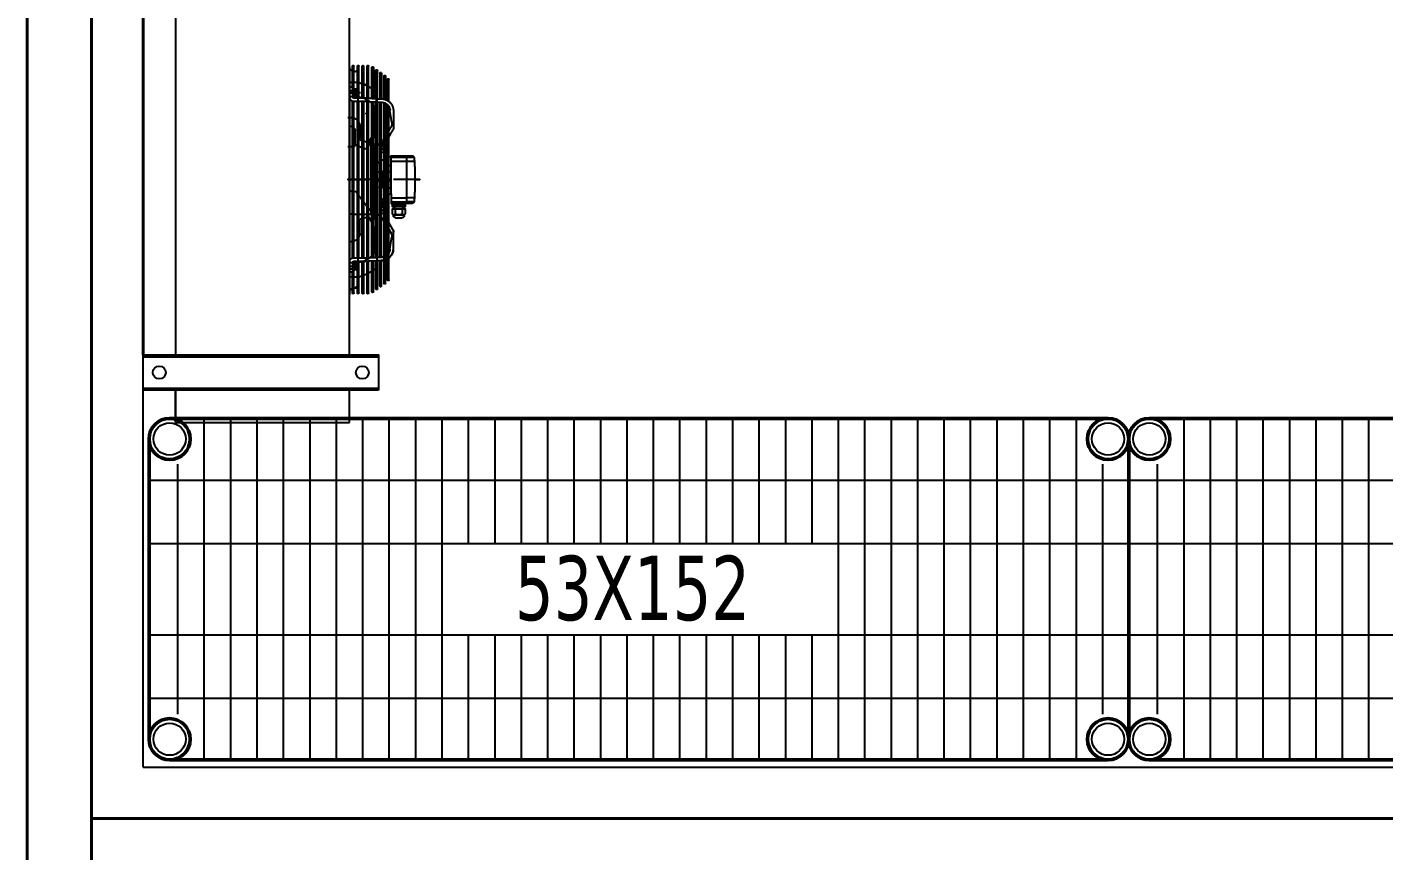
# Model space of a CAD drawing. Header units: centimetres. Extents: x 10321 to 11473, y 9141 to 13369.
# Drawn here: x 10321.5 to 10532, y 13110.6 to 13238.5 of the extents above; entities that cross this region are included whole.
import ezdxf

# ---------------------------------------------------------------- set-up
doc = ezdxf.new("R2010")
doc.units = ezdxf.units.CM
for name, color, linetype, lineweight in [('continious', 7, 'Continuous', 50), ('continious2', 253, 'Continuous', 25), ('DUVAR', 1, 'Continuous', 40)]:
    doc.layers.add(name, color=color, linetype=linetype, lineweight=lineweight)
for name, color, linetype in [('Kıtc-002 Çizgi', 7, 'Continuous'), ('Kıtc-034 Soğuk Oda', 1, 'Continuous'), ('SOĞUK ODA PANELİ', 50, 'Continuous')]:
    doc.layers.add(name, color=color, linetype=linetype)
doc.styles.add('STYLE1', font='tahoma.ttf', dxfattribs={"height": 18})

# ---------------------------------------------------------------- blocks, each defined once
blk = doc.blocks.new('A$C50763B7D')
at = {"layer": 'Kıtc-034 Soğuk Oda'}
for p, q in [((5.31, 42.91), (5.31, 6.41)), ((10.19, 42.91), (10.19, 6.41)), ((5, 37.91), (0, 37.91)), ((0, 37.91), (0, 10.91)), ((0, 37.91), (5, 37.91)), ((109.5, 37.91), (10.5, 37.91)), ((0, 10.91), (5, 10.91)), ((10.5, 10.91), (109.5, 10.91)), ((10.5, 10.91), (20.16, 10.91)), ((24.22, 10.24), (24.22, 10.91)), ((50.47, 10.91), (51.78, 10.91)), ((20.09, 10.43), (23.45, 10.43)), ((20.09, 10.21), (23.57, 10.21)), ((20.09, 9.67), (25.03, 9.67)), ((20.09, 9.45), (25.03, 9.45)), ((20.09, 8.91), (25.03, 8.91)), ((20.09, 8.69), (25.03, 8.69)), ((24.87, 10.21), (25.03, 10.21)), ((25.03, 10.24), (25.03, 7.96)), ((25.52, 10.43), (49.84, 10.43)), ((25.53, 10.21), (49.81, 10.21)), ((25.55, 10.24), (25.55, 7.98)), ((25.55, 9.67), (49.81, 9.67)), ((25.55, 9.45), (49.81, 9.45)), ((25.55, 8.91), (49.81, 8.91)), ((25.55, 8.69), (49.81, 8.69)), ((29.35, 9.29), (31.29, 9.29)), ((31.58, 9.17), (31.92, 8.07)), ((35.85, 10.07), (35.87, 10.03)), ((42.49, 8.72), (43.08, 10.03)), ((46.02, 9.29), (44.08, 9.29)), ((49.81, 7.98), (49.81, 10.24)), ((50.33, 7.96), (50.33, 10.24)), ((50.33, 10.21), (50.5, 10.21)), ((50.8, 10.39), (50.8, 10.24)), ((51.15, 9.2), (51.15, 9.72)), ((51.42, 9.77), (51.42, 10.09)), ((20.09, 7.93), (25.03, 7.93)), ((20.3, 7.42), (25.06, 7.42)), ((20.3, 7.19), (25.07, 7.19)), ((20.73, 6.57), (25.11, 6.57)), ((25.15, 5.81), (25.04, 7.75)), ((25.55, 8.15), (49.81, 8.15)), ((25.55, 7.93), (49.81, 7.93)), ((25.58, 7.42), (49.78, 7.42)), ((25.59, 7.19), (49.77, 7.19)), ((25.61, 6.79), (49.75, 6.79)), ((25.63, 6.57), (49.73, 6.57)), ((29.87, 7.11), (26.39, 7.11)), ((31.85, 7.91), (30.65, 7.28)), ((32.35, 7.17), (32.21, 7.17)), ((32.21, 6.85), (32.21, 6.51)), ((33.16, 7.54), (43.08, 7.54)), ((42.72, 8.05), (44.48, 7.11)), ((43.08, 7.84), (44.43, 7.02)), ((48.97, 7.11), (45.5, 7.11)), ((49.8, 7.77), (49.69, 5.85)), ((21.17, 6.17), (25.13, 6.17)), ((21.17, 5.95), (25.15, 5.95)), ((21.61, 5.54), (49.64, 5.54)), ((21.61, 5.32), (49.55, 5.32)), ((22.13, 4.99), (49.31, 4.99)), ((22.13, 4.77), (49.01, 4.77)), ((25.65, 6.17), (49.71, 6.17)), ((25.66, 5.95), (49.7, 5.95)), ((26.88, 4.61), (28.81, 4.33)), ((29.92, 4.16), (31.85, 5.28)), ((32.92, 5.72), (32.48, 6.12)), ((33.4, 6.17), (33.4, 4.7)), ((33.56, 6.13), (33.56, 5.4)), ((33.61, 5.14), (33.82, 5.14)), ((33.63, 6.2), (34.22, 6.2)), ((34.29, 6.13), (34.29, 5.4)), ((36.43, 5.4), (36.43, 4.44)), ((39.9, 5.4), (41.49, 5.4)), ((41.55, 5.14), (41.76, 5.14)), ((41.76, 5.14), (41.76, 4.84)), ((41.76, 5.14), (42.19, 5.14)), ((41.97, 6.17), (41.97, 4.7)), ((42.89, 6.12), (42.45, 5.72)), ((43.16, 5.32), (42.64, 5.32)), ((42.92, 6.12), (42.92, 5.84)), ((46.55, 4.33), (48.48, 4.61)), ((32.06, 4.06), (32.21, 4.06)), ((32.06, 2.4), (32.21, 2.4)), ((32.36, 3.77), (33.1, 3.77)), ((33.47, 3.99), (33.1, 3.99)), ((33.47, 3.92), (33.1, 3.92)), ((33.47, 2.51), (33.1, 2.51)), ((41.38, 2.07), (33.99, 2.07)), ((34.26, 0.94), (34.26, 2)), ((34.85, 0.89), (34.85, 2)), ((40.52, 0.89), (40.52, 2)), ((41.11, 0.94), (41.11, 2))]:
    blk.add_line(p, q, dxfattribs=at)
for points in [[(5, 6.41), (5, 42.91), (10.5, 42.91), (10.5, 6.41)], [(51.78, 10.39), (51.81, 10.39), (51.81, 10.24), (51.5, 10.24), (50.8, 10.24), (50.47, 10.24), (50.47, 10.39), (50.8, 10.39), (51.5, 10.39), (51.5, 10.24)], [(25.67, 5.85), (25.56, 7.77)], [(29.28, 4.37), (31.71, 5.77)], [(32.73, 5.32), (31.8, 5.32)], [(32.36, 2.23), (33.1, 2.23), (33.1, 4.28), (32.36, 4.28), (32.23, 4.13), (32.21, 4.1), (32.21, 2.4), (32.23, 2.38)], [(41.55, 5.14), (41.55, 4.84), (41.76, 4.84), (42.19, 4.84), (42.19, 5.14), (42.4, 5.14), (42.53, 5.14), (42.53, 5.21), (41.49, 5.21), (41.42, 5.21), (41.42, 5.14)]]:
    blk.add_lwpolyline(points, close=True, dxfattribs=at)
for points in [[(20.16, 10.91), (53.16, 10.91), (51.36, 10.91), (51.36, 10.76), (51.36, 10.24)], [(37.68, 4.44), (37.68, 11.13), (37.68, 7.87)], [(51.15, 10.91), (51.15, 10.24), (51.15, 10.55)], [(24.57, 10.39), (24.57, 10.24), (23.87, 10.24), (23.56, 10.24), (23.56, 10.39), (23.59, 10.39), (23.87, 10.39)], [(23.66, 9.77), (23.66, 9.77), (23.74, 9.72), (24.69, 9.72), (24.77, 9.77), (24.77, 9.77)], [(23.87, 10.24), (23.87, 10.39), (24.57, 10.39), (24.89, 10.39), (24.89, 10.24), (24.57, 10.24)], [(50.33, 9.67), (53.16, 9.67), (54.59, 9.67), (55.27, 9.67)], [(50.33, 9.45), (53.29, 9.45), (54.47, 9.45), (55.28, 9.45)], [(50.33, 8.91), (53.29, 8.91), (54.47, 8.91), (55.28, 8.91)], [(50.33, 8.69), (53.29, 8.69), (54.47, 8.69), (55.28, 8.69)], [(51.8, 10.21), (53.16, 10.21), (54.59, 10.21), (55.27, 10.21)], [(51.92, 10.43), (53.16, 10.43), (54.59, 10.43), (55.27, 10.43)], [(31.47, 6.85), (32.21, 7.28), (32.21, 7.54), (32.29, 7.54), (32.77, 7.54)], [(32.01, 6.66), (32.01, 6.66), (31.91, 6.77)], [(32.21, 7.28), (32.21, 7.17), (32.21, 7.05)], [(50.25, 6.57), (53.21, 6.57), (54.54, 6.57), (54.64, 6.57)], [(50.33, 7.93), (53.21, 7.93), (54.54, 7.93), (55.28, 7.93)], [(33.88, 5.32), (32.73, 5.32), (32.73, 5.21), (32.84, 5.21), (33.88, 5.21), (33.95, 5.21), (33.95, 5.14), (33.82, 5.14), (33.82, 4.84), (33.61, 4.84), (33.18, 4.84), (32.97, 4.84), (32.97, 5.14), (32.84, 5.14), (32.84, 5.21)], [(32.97, 5.14), (33.18, 5.14), (33.18, 4.84)], [(33.18, 5.14), (33.61, 5.14), (33.61, 4.84)], [(33.47, 2.83), (33.47, 4.06), (33.47, 4.24), (33.84, 4.24), (33.84, 4.18), (33.99, 4.18), (33.99, 4.06), (33.99, 3.97)], [(35.47, 4.44), (34.21, 4.44), (33.99, 4.44), (33.99, 4.18)], [(34.26, 4.36), (34.26, 4.06), (34.26, 2.88), (34.26, 2.14)], [(34.85, 4.36), (34.85, 4.06), (34.85, 2.88), (34.85, 2.14)], [(35.47, 5.4), (36.43, 5.4), (38.94, 5.4), (38.94, 4.44)], [(36.61, 6.17), (36.61, 5.84), (38.76, 5.84)], [(38.94, 5.4), (39.9, 5.4), (39.9, 4.44)], [(40.52, 2.14), (40.52, 2.88), (40.52, 4.06), (40.52, 4.36)], [(41.11, 2.14), (41.11, 2.88), (41.11, 4.06), (41.11, 4.36)], [(42.85, 5.4), (41.49, 5.4), (41.49, 5.32)], [(42.53, 5.21), (42.64, 5.21), (42.64, 5.32), (41.49, 5.32), (41.49, 5.21)], [(42.19, 4.84), (42.4, 4.84), (42.4, 5.14)], [(43.16, 5.84), (42.92, 5.84), (42.92, 5.47)], [(49.8, 4.77), (52.71, 4.77), (53.24, 4.77)], [(54.2, 6.17), (53.28, 6.17), (50.23, 6.17)], [(31.77, 3.77), (31.77, 3.59), (31.77, 2.88), (31.77, 2.7)], [(33.1, 2.59), (33.47, 2.59), (33.47, 2.7), (33.47, 2.83), (33.47, 2.88)], [(33.99, 4.06), (33.99, 2.88), (33.99, 2.33), (33.84, 2.33), (33.84, 2.88), (33.84, 4.06), (33.84, 4.18), (33.65, 4.18), (33.65, 4.06), (33.65, 2.88), (33.65, 2.33), (33.84, 2.33), (33.84, 2.27), (33.47, 2.27), (33.47, 2.51), (33.47, 2.59)], [(37.68, 0.74), (37.68, 0.74), (37.68, 0), (37.68, 2.88), (37.68, 4.06)]]:
    blk.add_lwpolyline(points, dxfattribs=at)
for centre in [(7.75, 40.41), (7.75, 8.91)]:
    blk.add_circle(centre, 1, dxfattribs=at)
at = {"layer": 'Kıtc-034 Soğuk Oda', "extrusion": (0, 0, -1)}
for centre, major_axis, start_param, end_param in [((26.75, 10.15), (2.98, 2.98), 3.92838, 4.108501), ((28.81, 10.15), (-2.87, 2.87), 5.521224, 5.686505), ((29.62, 10.77), (1.13, 1.13), 3.948976, 4.010228), ((29.63, 10.77), (1.14, 1.14), 3.870027, 3.949132), ((29.63, 10.77), (1.14, 1.14), 3.790829, 3.869934), ((29.62, 10.77), (-1.13, 1.13), 5.282246, 5.361781), ((36.3, 10.33), (0.366, 0.366), 3.403392, 4.565502), ((39.14, 8.23), (-2.87, 2.87), 6.136299, 6.220702), ((45.8, 10.89), (-2.14, 2.14), 5.234627, 5.576836), ((44.7, 11.07), (0.943, 0.943), 1.152122, 1.21932), ((44.7, 11.07), (-0.942, 0.942), 2.655634, 2.722861), ((44.53, 11.12), (-1.07, 1.07), 2.593806, 2.655716), ((44.53, 11.12), (1.07, 1.07), 0.961039, 1.022965), ((44.41, 11.14), (1.15, 1.15), 0.92968, 0.961107), ((45.78, 10.78), (1.11, 1.11), 0.560797, 0.604414), ((45.75, 10.77), (-1.13, 1.13), 2.492201, 2.571736), ((45.75, 10.77), (-1.13, 1.13), 2.17505, 2.254579), ((45.73, 10.77), (-1.14, 1.14), 2.413251, 2.492356), ((45.75, 10.77), (-1.13, 1.13), 2.254674, 2.334209), ((45.73, 10.77), (1.14, 1.14), 0.763257, 0.842362), ((50.47, 10.24), (-0.471, 0.471), 5.497787, 7.068583), ((46.55, 10.15), (2.87, 2.87), 0.596681, 0.761961), ((48.62, 10.25), (2.98, 2.98), 0.629818, 0.784009), ((20.08, 10.32), (0.0784, 0.0784), 2.28207, 5.615726), ((20.09, 9.56), (0.0784, 0.0784), 2.332894, 5.499349), ((20.09, 8.8), (0.0784, 0.0784), 2.356194, 5.491932), ((26.75, 10.16), (-2.98, 2.98), 5.227591, 5.496398), ((27.42, 10.35), (-3.47, 3.47), 4.983572, 5.225693), ((24.22, 10.88), (0.588, 0.588), 2.016358, 2.696031), ((24.22, 10.56), (0.588, 0.588), 2.016358, 2.696031), ((28.81, 10.16), (-2.87, 2.87), 5.221553, 5.413941), ((24.89, 10.24), (0.105, 0.105), -0.785398, 0.785398), ((28.76, 10.12), (2.83, 2.83), 3.370857, 3.65722), ((29.62, 10.77), (1.13, 1.13), 3.631825, 3.711355), ((29.59, 10.76), (1.11, 1.11), 3.55119, 3.631986), ((29.59, 10.76), (1.11, 1.11), 3.470306, 3.551091), ((29.54, 10.74), (-1.07, 1.07), 4.958464, 5.041272), ((29.54, 10.74), (-1.07, 1.07), 4.875566, 4.958358), ((29.48, 10.7), (1.02, 1.02), 3.219535, 3.304955), ((29.48, 10.7), (1.02, 1.02), 3.134018, 3.219418), ((29.43, 10.64), (-0.967, 0.967), 4.616626, 4.705019), ((29.43, 10.65), (-0.968, 0.968), 4.528126, 4.616496), ((29.39, 10.59), (0.921, 0.921), 2.86617, 2.957557), ((29.39, 10.59), (-0.921, 0.921), 4.345459, 4.436822), ((29.37, 10.54), (-0.883, 0.883), 4.251721, 4.345708), ((29.37, 10.54), (-0.884, 0.884), 4.157598, 4.251565), ((29.36, 10.51), (0.859, 0.859), 2.491304, 2.587069), ((29.36, 10.51), (0.859, 0.859), 2.395385, 2.491139), ((29.36, 10.51), (-0.858, 0.858), 3.952882, 3.966324), ((29.36, 10.5), (-0.855, 0.855), 3.939409, 3.952881), ((31.29, 8.74), (0.393, 0.393), -0.785569, -0.696436), ((31.29, 8.77), (0.37, 0.37), -0.6968, -0.603944), ((31.3, 8.83), (-0.327, 0.327), 0.966415, 1.067225), ((31.47, 9.13), (-0.0806, 0.0806), 1.682012, 1.938797), ((52.79, -15.42), (-21.54, 21.54), 0.068333, 0.190136), ((36.05, 9.73), (0.246, 0.246), 4.136819, 4.974188), ((43.9, 9.13), (0.0806, 0.0806), 4.344388, 4.601173), ((44.01, 8.98), (0.212, 0.212), -1.314397, -1.17995), ((44.04, 8.91), (-0.272, 0.272), 0.390073, 0.504141), ((44.07, 8.83), (-0.327, 0.327), 0.503572, 0.604381), ((44.08, 8.77), (-0.37, 0.37), 0.603944, 0.6968), ((44.08, 8.74), (-0.393, 0.393), 0.696436, 0.785569), ((45.3, 10.52), (0.345, 0.345), 2.28971, 2.356167), ((45.3, 10.53), (0.349, 0.349), 2.223781, 2.289656), ((45.3, 10.55), (-0.367, 0.367), 3.667791, 3.795034), ((45.3, 10.55), (-0.367, 0.367), 3.540012, 3.667402), ((45.26, 10.63), (0.428, 0.428), 1.855236, 1.969777), ((45.26, 10.63), (-0.427, 0.427), 3.31102, 3.425748), ((45.18, 10.75), (-0.526, 0.526), 3.211862, 3.311404), ((45.05, 10.87), (0.653, 0.653), 1.36938, 1.455395), ((44.88, 10.98), (-0.799, 0.799), 2.865237, 2.940337), ((44.88, 10.98), (-0.798, 0.798), 2.790005, 2.865158), ((46, 10.5), (0.855, 0.855), 2.330304, 2.343777), ((46, 10.51), (0.858, 0.858), 2.316861, 2.330304), ((46, 10.51), (0.859, 0.859), 2.22125, 2.317004), ((46, 10.51), (-0.859, 0.859), 3.696116, 3.791881), ((46, 10.54), (0.884, 0.884), 2.03162, 2.125588), ((46, 10.54), (0.883, 0.883), 1.937478, 2.031464), ((45.97, 10.59), (-0.921, 0.921), 3.417159, 3.508523), ((45.97, 10.59), (-0.921, 0.921), 3.325628, 3.417016), ((45.94, 10.65), (-0.968, 0.968), 3.237486, 3.325855), ((45.94, 10.64), (-0.967, 0.967), 3.148963, 3.237356), ((45.89, 10.7), (-1.02, 1.02), 3.063768, 3.149167), ((45.89, 10.7), (1.02, 1.02), 1.407434, 1.492854), ((45.83, 10.74), (-1.07, 1.07), 2.895624, 2.978416), ((45.78, 10.76), (-1.11, 1.11), 2.6512, 2.731996), ((45.75, 10.77), (-1.13, 1.13), 2.57183, 2.65136), ((46.6, 10.12), (-2.83, 2.83), 2.625965, 2.912328), ((50.47, 10.24), (-0.105, 0.105), 5.497787, 7.068583), ((46.55, 10.16), (-2.87, 2.87), 2.424874, 2.632429), ((51.15, 10.88), (0.588, 0.588), 2.016358, 2.696031), ((51.56, 10.27), (-0.16, 0.16), 3.26588, 4.588102), ((47.95, 10.46), (-3.47, 3.47), 2.628289, 2.870409), ((48.62, 10.27), (2.98, 2.98), 0.786787, 1.055595), ((55.29, 10.32), (-0.0784, 0.0784), 0.667459, 4.001115), ((55.29, 10.32), (-0.0784, 0.0784), 0.667459, 4.001115), ((55.28, 9.56), (-0.0784, 0.0784), 0.783836, 3.950291), ((55.28, 9.56), (-0.0784, 0.0784), 0.783836, 3.950291), ((55.28, 8.8), (-0.0784, 0.0784), 0.791253, 3.926991), ((20.3, 7.3), (0.0784, 0.0784), 2.356194, 5.488886), ((28.67, 11.06), (4.49, 4.49), 3.207953, 3.412361), ((24.2, 7.15), (0.291, 0.291), 2.976831, 3.204299), ((24.33, 7.32), (-0.438, 0.438), 4.376802, 4.549659), ((24.44, 7.55), (-0.618, 0.618), 4.2409, 4.378345), ((24.52, 7.79), (-0.8, 0.8), 4.126239, 4.241941), ((24.56, 8), (-0.949, 0.949), 4.023733, 4.126968), ((24.57, 8.12), (1.03, 1.03), 2.355937, 2.4535), ((28.73, 7.96), (-2.61, 2.61), 5.441178, 5.497787), ((27.75, 9.46), (1.97, 1.97), 2.978844, 3.377803), ((29.25, 7.98), (2.61, 2.61), 3.870567, 3.926991), ((26.34, 7.46), (-0.247, 0.247), 4.246511, 4.382716), ((26.37, 7.55), (-0.311, 0.311), 4.130748, 4.247402), ((26.38, 7.62), (0.363, 0.363), 2.455386, 2.560603), ((26.39, 7.66), (0.392, 0.392), 2.355954, 2.455906), ((29.87, 9.19), (1.47, 1.47), 2.252156, 2.356467), ((29.89, 9.02), (1.35, 1.35), 2.142449, 2.252751), ((29.95, 8.73), (1.14, 1.14), 2.019794, 2.143207), ((30.07, 8.39), (-0.887, 0.887), 3.445587, 3.591648), ((31.74, 8.13), (-0.172, 0.172), 3.277271, 3.446371), ((31.78, 8.07), (0.12, 0.12), 1.492676, 1.707939), ((31.82, 8.03), (-0.0831, 0.0831), 2.789433, 3.064318), ((52.79, -15.42), (21.54, 21.54), -1.540426, -1.526856), ((31.84, 8.02), (-0.0699, 0.0699), 1.793315, 2.101643), ((52.79, -15.42), (-21.44, 21.44), 0.03037, 0.039464), ((52.79, -15.42), (21.54, 21.54), -1.526856, -1.520739), ((52.79, -15.42), (21.44, 21.44), -1.531333, -1.518473), ((52.79, -15.42), (21.54, 21.54), -1.520739, -1.502463), ((32.53, 7.48), (0.261, 0.261), 1.631792, 1.756742), ((52.79, -15.42), (21.36, 21.36), -1.509801, -1.49258), ((43.55, 8.03), (0.0831, 0.0831), 3.218868, 3.493753), ((43.59, 8.07), (-0.12, 0.12), 4.575246, 4.790509), ((43.63, 8.13), (0.172, 0.172), 2.836814, 3.005914), ((45.42, 8.73), (-1.14, 1.14), 4.139979, 4.263391), ((45.48, 9.02), (-1.35, 1.35), 4.030434, 4.140737), ((45.5, 9.19), (-1.47, 1.47), 3.926718, 4.031029), ((47.93, 8.38), (0.0185, 0.0185), 1.908335, 2.147272), ((48.97, 7.66), (-0.392, 0.392), 3.827279, 3.927231), ((48.98, 7.62), (0.363, 0.363), 2.151786, 2.257003), ((48.99, 7.55), (-0.311, 0.311), 3.606579, 3.723234), ((49.02, 7.46), (-0.247, 0.247), 3.471266, 3.607471), ((49.06, 7.38), (0.182, 0.182), 1.734588, 1.901722), ((49.11, 7.32), (-0.126, 0.126), 3.093739, 3.30695), ((47.61, 9.46), (1.97, 1.97), 1.334586, 1.733545), ((46.11, 7.98), (2.61, 2.61), 0.785398, 0.841822), ((46.63, 7.96), (-2.61, 2.61), 2.356194, 2.412803), ((50.79, 8.23), (-1.03, 1.03), 3.829685, 3.927249), ((50.81, 8.11), (0.949, 0.949), 2.156218, 2.259453), ((50.85, 7.9), (0.8, 0.8), 2.041244, 2.156946), ((50.93, 7.66), (0.618, 0.618), 1.90484, 2.042285), ((46.69, 11.17), (4.49, 4.49), 1.300028, 1.504436), ((54.63, 6.68), (0.0784, 0.0784), -0.794299, 2.356194), ((21.17, 6.06), (0.0784, 0.0784), 2.356194, 5.4852), ((21.61, 5.43), (-0.0784, 0.0784), 3.926991, 7.059683), ((22.13, 4.88), (0.0784, 0.0784), 2.356194, 5.488886), ((26.99, 5.93), (1.31, 1.31), 3.863573, 3.961121), ((28.93, 5.66), (-0.941, 0.941), 3.65795, 4.014257), ((33.71, 6.51), (-0.784, 0.784), 4.148479, 4.712389), ((33.63, 6.13), (0.0523, 0.0523), 3.926991, 5.497787), ((33.99, 5.8), (0.145, 0.145), 4.05082, 4.1132), ((33.99, 5.8), (0.145, 0.145), 3.988386, 4.050774), ((33.99, 5.8), (-0.148, 0.148), 5.497809, 5.559256), ((33.99, 5.8), (-0.148, 0.148), 5.436318, 5.497765), ((33.99, 5.8), (-0.145, 0.145), 5.374004, 5.436392), ((33.99, 5.8), (-0.145, 0.145), 5.311578, 5.373958), ((33.96, 5.81), (-0.121, 0.121), 5.814379, 5.884605), ((33.97, 5.8), (-0.135, 0.135), 5.74923, 5.814474), ((33.97, 5.8), (0.135, 0.135), 4.11312, 4.178381), ((33.97, 5.8), (-0.135, 0.135), 5.246397, 5.311658), ((33.97, 5.8), (0.135, 0.135), 3.610304, 3.675548), ((33.96, 5.79), (0.121, 0.121), 3.540173, 3.610399), ((33.96, 5.79), (0.121, 0.121), 3.469912, 3.540108), ((33.92, 5.77), (-0.088, 0.088), 4.798861, 4.885993), ((33.92, 5.83), (-0.0881, 0.0881), 6.196838, 6.283889), ((33.92, 5.77), (-0.0881, 0.0881), 4.711685, 4.798736), ((33.89, 5.86), (0.0616, 0.0616), -1.373074, -1.26208), ((33.89, 5.74), (0.0616, 0.0616), 2.832876, 2.94387), ((33.89, 5.86), (-0.0617, 0.0617), 0.308973, 0.419829), ((33.89, 5.74), (0.0617, 0.0617), 2.721763, 2.832619), ((33.89, 5.87), (0.0544, 0.0544), -1.151459, -1.030649), ((33.89, 5.73), (0.0544, 0.0544), 2.601445, 2.722255), ((33.89, 5.87), (-0.0545, 0.0545), 0.540479, 0.661187), ((33.89, 5.73), (-0.0545, 0.0545), 4.051202, 4.17191), ((33.89, 5.87), (0.052, 0.052), -0.910198, -0.785581), ((33.89, 5.73), (0.052, 0.052), 2.356377, 2.480994), ((33.89, 5.87), (-0.052, 0.052), 0.785581, 0.910198), ((33.89, 5.73), (-0.052, 0.052), 3.802191, 3.926808), ((33.89, 5.87), (-0.0545, 0.0545), 0.909609, 1.030317), ((33.89, 5.73), (0.0545, 0.0545), 2.111276, 2.231984), ((33.89, 5.87), (-0.0544, 0.0544), 1.030649, 1.151459), ((33.88, 5.86), (0.0617, 0.0617), -0.419829, -0.308973), ((33.89, 5.73), (0.0544, 0.0544), 1.990134, 2.110944), ((33.88, 5.74), (-0.0617, 0.0617), 3.450566, 3.561422), ((33.88, 5.86), (-0.0616, 0.0616), 1.26208, 1.373074), ((33.88, 5.74), (0.0616, 0.0616), 1.768519, 1.879513), ((33.87, 5.85), (-0.0732, 0.0732), 1.372713, 1.471378), ((33.87, 5.75), (0.0732, 0.0732), 1.670215, 1.768879), ((33.87, 5.85), (0.0731, 0.0731), -0.099237, -0.000455), ((33.86, 5.83), (0.0881, 0.0881), -0.000704, 0.086347), ((33.86, 5.83), (0.088, 0.088), 0.086472, 0.173604), ((33.86, 5.77), (0.088, 0.088), 1.397192, 1.484325), ((33.84, 5.78), (-0.105, 0.105), 2.890724, 2.968161), ((33.82, 5.81), (0.121, 0.121), 0.328319, 0.398515), ((33.82, 5.79), (0.121, 0.121), 1.172281, 1.242477), ((33.84, 5.78), (-0.105, 0.105), 2.81315, 2.890637), ((33.82, 5.81), (-0.121, 0.121), 1.969377, 2.039603), ((33.8, 5.8), (0.135, 0.135), 0.468711, 0.533956), ((33.8, 5.8), (-0.135, 0.135), 2.607637, 2.672882), ((33.82, 5.79), (-0.121, 0.121), 2.672786, 2.743012), ((33.8, 5.8), (0.135, 0.135), 0.534008, 0.599269), ((33.79, 5.8), (-0.145, 0.145), 2.169985, 2.232365), ((33.79, 5.8), (-0.145, 0.145), 2.232411, 2.294799), ((33.78, 5.8), (-0.148, 0.148), 2.294726, 2.356173), ((33.78, 5.8), (0.148, 0.148), 0.78542, 0.846867), ((33.79, 5.8), (0.145, 0.145), 0.846794, 0.909182), ((33.79, 5.8), (0.145, 0.145), 0.909227, 0.971608), ((33.8, 5.8), (0.135, 0.135), 0.971527, 1.036789), ((34.22, 6.13), (-0.0523, 0.0523), 0.785398, 2.356194), ((35.98, 7.02), (-1.33, 1.33), 4.483365, 4.963871), ((36.5, 6.17), (-0.0784, 0.0784), 5.887583, 8.249584), ((38.87, 6.17), (-0.0784, 0.0784), 5.887583, 8.249584), ((25.88, -1.01), (11.55, 11.55), 0.351241, 0.445856), ((41.66, 6.51), (0.784, 0.784), 1.570796, 2.134707), ((42.85, 5.47), (0.0523, 0.0523), 0.785398, 2.356194), ((43.16, 3.99), (1.31, 1.31), -0.785398, -0.513045), ((43.16, 3.99), (0.941, 0.941), -0.785398, -0.513045), ((48.37, 5.93), (0.941, 0.941), 0.846576, 2.268928), ((48.37, 5.93), (-0.941, 0.941), 2.408818, 2.417373), ((48.37, 5.93), (-1.31, 1.31), 2.322064, 2.419613), ((32.06, 3.77), (0.209, 0.209), 3.926991, 5.497787), ((32.06, 2.7), (-0.209, 0.209), 3.926991, 5.497787), ((32.51, 2.49), (-0.209, 0.209), 5.137449, 6.544985), ((32.51, 4.02), (0.209, 0.209), 4.06882, 4.287329), ((25.88, -1.01), (11.55, 11.55), 0.463068, 0.469953)]:
    blk.add_ellipse(centre, major_axis=major_axis, ratio=1, start_param=start_param, end_param=end_param, dxfattribs=at)
at = {"layer": 'Kıtc-034 Soğuk Oda'}
for points, weights, knots in [([(55.16, 10.91), (37.66, 10.91), (20.16, 10.91), (20.47, 10.91), (20.68, 10.69), (20.9, 10.47), (20.9, 10.17), (20.9, 9.85), (20.9, 9.54), (37.68, 9.54), (54.47, 9.54), (54.47, 9.85), (54.47, 10.17), (54.47, 10.47), (54.69, 10.69), (54.9, 10.91), (55.21, 10.91), (54.9, 10.91), (54.59, 10.91), (53.88, 10.91), (53.16, 10.91)], [1, 1, 1, 0.923879532511, 1, 0.923879532511, 1, 1, 1, 1, 1, 1, 1, 0.923879532509, 1, 0.923879532509, 1, 1, 1, 1, 1], [0, 0, 0, 1, 1, 1.785398, 1.785398, 2.570796, 2.570796, 3.570796, 3.570796, 4.570796, 4.570796, 5.570796, 5.570796, 6.356194, 6.356194, 7.141593, 7.141593, 8.141593, 8.141593, 9.141593, 9.141593, 9.141593]), ([(23.59, 10.91), (23.85, 10.91), (23.85, 10.65), (23.85, 10.39), (23.59, 10.39), (23.33, 10.39), (23.33, 10.65), (23.33, 10.91), (23.59, 10.91), (24.24, 10.91), (24.89, 10.91), (25.55, 10.91), (25.55, 10.24)], [1, 0.707106781187, 1, 0.707106781187, 1, 0.707106781187, 1, 0.707106781187, 1, 1, 1, 0.707106781188, 1], [0, 0, 0, 1.570796, 1.570796, 3.141593, 3.141593, 4.712389, 4.712389, 6.283185, 6.283185, 7.283185, 7.283185, 8.853982, 8.853982, 8.853982]), ([(32.29, 7.54), (32.29, 8.96), (32.29, 10.38), (32.29, 10.65), (32.37, 10.91)], [1, 1, 1, 0.986361221501, 1], [0, 0, 0, 1, 1, 1.330695, 1.330695, 1.330695]), ([(51.78, 10.39), (51.52, 10.39), (51.52, 10.65), (51.52, 10.91), (51.78, 10.91), (52.03, 10.91), (52.03, 10.65), (52.03, 10.39), (51.78, 10.39)], [1, 0.707106781187, 1, 0.707106781187, 1, 0.707106781187, 1, 0.707106781187, 1], [0, 0, 0, 1.570796, 1.570796, 3.141593, 3.141593, 4.712389, 4.712389, 6.283185, 6.283185, 6.283185]), ([(23.66, 10.09), (23.6, 10.17), (23.54, 10.24), (24.22, 10.24), (24.89, 10.24), (24.83, 10.17), (24.77, 10.09), (24.63, 9.99), (24.49, 10.09), (24.49, 9.93), (24.49, 9.77), (24.63, 9.66), (24.77, 9.77), (24.77, 9.93), (24.77, 10.09)], [1, 1, 1, 1, 1, 1, 1, 0.789310470487, 1, 1, 1, 0.789310470464, 1, 1, 1], [0, 0, 0, 1, 1, 2, 2, 3, 3, 4.322222, 4.322222, 5.322222, 5.322222, 6.644445, 6.644445, 7.644445, 7.644445, 7.644445]), ([(23.94, 10.09), (23.8, 9.99), (23.66, 10.09), (23.66, 9.93), (23.66, 9.77), (23.8, 9.66), (23.94, 9.77), (23.94, 9.93), (23.94, 10.09)], [1, 0.789310470487, 1, 1, 1, 0.789310470464, 1, 1, 1], [0, 0, 0, 1.322222, 1.322222, 2.322222, 2.322222, 3.644445, 3.644445, 4.644445, 4.644445, 4.644445]), ([(31.43, 9.27), (31.45, 9.27), (31.47, 9.26), (31.49, 9.25), (31.51, 9.24)], [1, 0.998373990694, 1, 0.997741350893, 1], [0, 0, 0, 0.1140684, 0.1140684, 0.2485154, 0.2485154, 0.2485154]), ([(31.51, 9.24), (31.52, 9.23), (31.54, 9.22), (31.55, 9.21), (31.56, 9.2)], [1, 0.996625680555, 1, 0.994705790483, 1], [0, 0, 0, 0.1643464, 0.1643464, 0.3702374, 0.3702374, 0.3702374]), ([(43.16, 6.51), (43.16, 6.84), (43.16, 7.17), (43.16, 7.36), (43.16, 7.54), (43.12, 7.54), (43.08, 7.54), (43.08, 7.69), (43.08, 7.84), (42.9, 7.94), (42.72, 8.05), (42.3, 8.28), (42.49, 8.72)], [1, 1, 1, 1, 1, 1, 1, 1, 1, 1, 1, 0.730774152892, 1], [0, 0, 0, 1, 1, 2, 2, 3, 3, 4, 4, 5, 5, 6.502682, 6.502682, 6.502682]), ([(42.92, 9.98), (42.99, 10.03), (43.08, 10.03), (44.19, 10.03), (45.3, 10.03)], [1, 0.957755338239, 1, 1, 1], [0, 0, 0, 0.583407, 0.583407, 1.583407, 1.583407, 1.583407]), ([(43.44, 8.04), (43.44, 8.06), (43.45, 8.07), (43.62, 8.62), (43.79, 9.17)], [1, 0.988140265059, 1, 1, 1], [0, 0, 0, 0.308328, 0.308328, 1.308328, 1.308328, 1.308328]), ([(43.81, 9.2), (43.82, 9.21), (43.83, 9.22), (43.84, 9.23), (43.86, 9.24)], [1, 0.994705790542, 1, 0.996625680555, 1], [0, 0, 0, 0.205891, 0.205891, 0.3702374, 0.3702374, 0.3702374]), ([(45.78, 10.3), (45.75, 10.26), (45.73, 10.24), (45.7, 10.21), (45.67, 10.18)], [1, 0.999077269597, 1, 0.998758065832, 1], [0, 0, 0, 0.0859243, 0.0859243, 0.1856114, 0.1856114, 0.1856114]), ([(47.24, 10.19), (47.21, 10.13), (47.18, 10.07), (47.16, 10.02), (47.13, 9.96)], [1, 0.999184332451, 1, 0.999142983122, 1], [0, 0, 0, 0.0807851, 0.0807851, 0.1635928, 0.1635928, 0.1635928]), ([(50.87, 9.77), (50.87, 9.93), (50.87, 10.09), (50.73, 9.99), (50.59, 10.09), (50.59, 9.93), (50.59, 9.77), (50.59, 9.77), (50.59, 9.77), (50.63, 9.75), (50.67, 9.72), (51.15, 9.72), (51.62, 9.72), (51.66, 9.75), (51.7, 9.77), (51.7, 9.77), (51.7, 9.77), (51.7, 9.93), (51.7, 10.09), (51.76, 10.17), (51.82, 10.24), (51.15, 10.24), (50.47, 10.24), (50.53, 10.17), (50.59, 10.09)], [1, 1, 1, 0.789310470487, 1, 1, 1, 1, 1, 1, 1, 1, 1, 1, 1, 1, 1, 1, 1, 1, 1, 1, 1, 1, 1], [0, 0, 0, 1, 1, 2.322222, 2.322222, 3.322222, 3.322222, 4.322222, 4.322222, 5.322222, 5.322222, 6.322222, 6.322222, 7.322222, 7.322222, 8.322222, 8.322222, 9.322222, 9.322222, 10.322222, 10.322222, 11.322222, 11.322222, 12.322222, 12.322222, 12.322222]), ([(51.7, 9.77), (51.56, 9.66), (51.42, 9.77), (51.15, 9.67), (50.87, 9.77), (50.73, 9.66), (50.59, 9.77)], [1, 0.789310470464, 1, 0.942809041584, 1, 0.789310470464, 1], [0, 0, 0, 1.322222, 1.322222, 2.001896, 2.001896, 3.324118, 3.324118, 3.324118]), ([(20.09, 7.93), (20.02, 7.93), (19.99, 7.98), (19.96, 8.04), (19.99, 8.09), (20.02, 8.15), (20.09, 8.15), (22.56, 8.15), (25.03, 8.15)], [1, 0.865282725606, 1, 0.865282725606, 1, 0.865282725606, 1, 1, 1], [0, 0, 0, 1.050164, 1.050164, 2.100329, 2.100329, 3.150493, 3.150493, 4.150493, 4.150493, 4.150493]), ([(20.73, 6.57), (20.67, 6.57), (20.64, 6.63), (20.61, 6.68), (20.64, 6.74), (20.67, 6.79), (20.74, 6.79), (22.92, 6.79), (25.09, 6.79)], [1, 0.865282725606, 1, 0.865282725606, 1, 0.865282725606, 1, 1, 1], [0, 0, 0, 1.050164, 1.050164, 2.100329, 2.100329, 3.150493, 3.150493, 4.150493, 4.150493, 4.150493]), ([(31.47, 6.85), (31.13, 6.66), (30.73, 6.66), (27.65, 6.66), (24.57, 6.66)], [1, 0.966158876657, 1, 1, 1], [0, 0, 0, 0.521795, 0.521795, 1.521795, 1.521795, 1.521795]), ([(26.19, 7.15), (26.17, 7.16), (26.15, 7.17), (26.13, 7.18), (26.12, 7.2)], [1, 0.996510314401, 1, 0.9943230179, 1], [0, 0, 0, 0.1671339, 0.1671339, 0.3803448, 0.3803448, 0.3803448]), ([(31.93, 8.04), (31.94, 8.03), (31.93, 8.01), (31.93, 8), (31.93, 7.98)], [1, 0.985060682259, 1, 0.98638337132, 1], [0, 0, 0, 0.3461406, 0.3461406, 0.6765663, 0.6765663, 0.6765663]), ([(32.21, 6.51), (32.21, 6.29), (32.41, 6.19), (32.44, 6.17), (32.44, 6.12)], [1, 0.859086122937, 1, 0.859086122944, 1], [0, 0, 0, 1.07463, 1.07463, 2.149259, 2.149259, 2.149259]), ([(43.16, 7.17), (37.94, 7.17), (32.73, 7.17), (32.63, 7.1), (32.5, 7.11)], [1, 1, 1, 0.945046122032, 1], [0, 0, 0, 1, 1, 1.666121, 1.666121, 1.666121]), ([(37.42, 4.44), (37.42, 5.73), (37.42, 7.02), (37.64, 7.02), (37.87, 7.02), (38.38, 7.02), (38.9, 7.02), (39.41, 7.02), (39.86, 6.77), (40.43, 6.46), (40.71, 5.87)], [1, 1, 1, 1, 1, 1, 1, 0.968166097718, 1, 0.950696961754, 1], [0, 0, 0, 1, 1, 2, 2, 3, 3, 3.505998, 3.505998, 4.136639, 4.136639, 4.136639]), ([(42.92, 6.12), (42.92, 6.17), (42.96, 6.19), (43.16, 6.29), (43.16, 6.51)], [1, 0.859086122944, 1, 0.859086122931, 1], [0, 0, 0, 1.07463, 1.07463, 2.149259, 2.149259, 2.149259]), ([(43.44, 7.98), (43.44, 8), (43.43, 8.01), (43.43, 8.03), (43.44, 8.04)], [1, 0.986383371331, 1, 0.985060682257, 1], [0, 0, 0, 0.3304257, 0.3304257, 0.6765663, 0.6765663, 0.6765663]), ([(44.88, 7.21), (44.8, 7.24), (44.71, 7.28), (44.12, 7.59), (43.52, 7.91)], [1, 0.997334462686, 1, 1, 1], [0, 0, 0, 0.146061, 0.146061, 1.146061, 1.146061, 1.146061]), ([(50.32, 7.75), (50.27, 6.78), (50.21, 5.81), (50.11, 4.23), (48.53, 4.09), (48.44, 4.08), (48.34, 4.06), (46.98, 4.06), (45.62, 4.06), (44.57, 4.67), (43.52, 5.28)], [1, 1, 1, 0.758325483999, 1, 1, 1, 1, 1, 1, 1], [0, 0, 0, 1, 1, 2.420112, 2.420112, 3.420112, 3.420112, 4.420112, 4.420112, 5.420112, 5.420112, 5.420112]), ([(50.79, 6.66), (48.34, 6.66), (45.88, 6.66), (45.11, 6.66), (44.43, 7.02)], [1, 1, 1, 0.970123420627, 1], [0, 0, 0, 1, 1, 1.490115, 1.490115, 1.490115]), ([(50.79, 6.77), (48.34, 6.77), (45.88, 6.77), (45.14, 6.77), (44.48, 7.11)], [1, 1, 1, 0.970123420627, 1], [0, 0, 0, 1, 1, 1.490115, 1.490115, 1.490115]), ([(47.96, 8.36), (47.95, 8.36), (47.95, 8.36), (47.95, 8.36), (47.94, 8.36)], [1, 0.996106431449, 1, 0.994580852901, 1], [0, 0, 0, 0.1765468, 0.1765468, 0.3848552, 0.3848552, 0.3848552]), ([(50.27, 6.79), (51.33, 6.79), (52.39, 6.79), (53.46, 6.79), (54.54, 6.79), (54.59, 6.79), (54.63, 6.79), (54.7, 6.79), (54.73, 6.74), (54.76, 6.68), (54.73, 6.63), (54.7, 6.57), (54.63, 6.57)], [1, 1, 1, 1, 1, 1, 1, 0.865282725606, 1, 0.865282725606, 1, 0.865282725606, 1], [0, 0, 0, 1, 1, 2, 2, 3, 3, 4.050164, 4.050164, 5.100329, 5.100329, 6.150493, 6.150493, 6.150493]), ([(50.3, 7.42), (51.22, 7.42), (52.14, 7.42), (53.34, 7.42), (54.54, 7.42), (54.81, 7.42), (55.07, 7.42), (55.18, 7.41), (55.18, 7.3), (55.18, 7.19), (55.07, 7.19), (54.81, 7.19), (54.54, 7.19), (53.32, 7.19), (52.09, 7.19), (51.19, 7.19), (50.29, 7.19)], [1, 1, 1, 1, 1, 1, 1, 0.710246643459, 1, 0.710246643459, 1, 1, 1, 1, 1, 1, 1], [0, 0, 0, 1, 1, 2, 2, 3, 3, 4.561896, 4.561896, 6.123791, 6.123791, 7.123791, 7.123791, 8.123791, 8.123791, 9.123791, 9.123791, 9.123791]), ([(50.33, 8.15), (51.81, 8.15), (53.29, 8.15), (53.88, 8.15), (54.47, 8.15), (54.88, 8.15), (55.28, 8.15), (55.35, 8.15), (55.38, 8.09), (55.41, 8.04), (55.38, 7.98), (55.35, 7.93), (55.28, 7.93)], [1, 1, 1, 1, 1, 1, 1, 0.865282725601, 1, 0.865282725601, 1, 0.865282725601, 1], [0, 0, 0, 1, 1, 2, 2, 3, 3, 4.050164, 4.050164, 5.100329, 5.100329, 6.150493, 6.150493, 6.150493]), ([(51.31, 6.87), (51.36, 6.89), (51.4, 6.93), (51.44, 6.95), (51.47, 6.99), (51.22, 6.65), (50.79, 6.66)], [1, 0.996267402492, 1, 0.993539279801, 1, 0.891942634525, 1], [0, 0, 0, 0.172857, 0.172857, 0.400324, 0.400324, 1.33867, 1.33867, 1.33867]), ([(25.15, 5.81), (25.25, 4.23), (26.83, 4.09), (25.25, 4.23), (25.15, 5.81)], [1, 0.758325484, 1, 0.758325484, 1], [0, 0, 0, 1.420112, 1.420112, 2.840223, 2.840223, 2.840223]), ([(25.67, 5.86), (25.67, 5.86), (25.67, 5.85), (25.67, 5.86), (25.67, 5.86)], [1, 0.999990851561, 1, 0.999990851561, 1], [0, 0, 0, 0.00855498, 0.00855498, 0.01710995, 0.01710995, 0.01710995]), ([(26.88, 4.61), (25.74, 4.71), (25.67, 5.85), (25.74, 4.71), (26.88, 4.61), (25.74, 4.71), (25.67, 5.85)], [1, 0.757594916385, 1, 0.757594916385, 1, 0.757594916385, 1], [0, 0, 0, 1.422352, 1.422352, 2.844703, 2.844703, 4.267055, 4.267055, 4.267055]), ([(33.88, 5.4), (33.72, 5.4), (33.56, 5.4), (33.04, 5.4), (32.52, 5.4), (32.44, 5.4), (32.44, 5.47), (32.44, 5.8), (32.44, 6.12)], [1, 1, 1, 1, 1, 0.707106781189, 1, 1, 1], [0, 0, 0, 1, 1, 2, 2, 3.570796, 3.570796, 4.570796, 4.570796, 4.570796]), ([(33.8, 5.87), (33.8, 5.88), (33.8, 5.88), (33.8, 5.89), (33.81, 5.89)], [1, 0.999384121458, 1, 0.999249560003, 1], [0, 0, 0, 0.0701964, 0.0701964, 0.1476836, 0.1476836, 0.1476836]), ([(33.81, 5.7), (33.81, 5.7), (33.81, 5.7), (33.8, 5.71), (33.8, 5.71)], [1, 0.999250544547, 1, 0.999249559987, 1], [0, 0, 0, 0.0774364, 0.0774364, 0.1549236, 0.1549236, 0.1549236]), ([(33.81, 5.89), (33.81, 5.9), (33.81, 5.9), (33.82, 5.91), (33.82, 5.91)], [1, 0.999250544548, 1, 0.999051143699, 1], [0, 0, 0, 0.0774364, 0.0774364, 0.1645688, 0.1645688, 0.1645688]), ([(33.83, 5.92), (33.83, 5.92), (33.84, 5.93), (33.84, 5.93), (33.84, 5.93)], [1, 0.998780501517, 1, 0.998783411389, 1], [0, 0, 0, 0.0987824, 0.0987824, 0.1974469, 0.1974469, 0.1974469]), ([(33.84, 5.67), (33.84, 5.67), (33.84, 5.67), (33.83, 5.67), (33.83, 5.68)], [1, 0.99878341142, 1, 0.998780501534, 1], [0, 0, 0, 0.0986645, 0.0986645, 0.1974469, 0.1974469, 0.1974469]), ([(33.88, 5.21), (33.88, 5.27), (33.88, 5.32), (33.88, 5.36), (33.88, 5.4), (34.08, 5.4), (34.29, 5.4), (34.88, 5.4), (35.47, 5.4), (35.47, 4.92), (35.47, 4.44), (35.95, 4.44), (36.43, 4.44), (37.68, 4.44), (38.94, 4.44), (39.42, 4.44), (39.9, 4.44), (40.64, 4.44), (41.38, 4.44), (41.38, 4.25), (41.38, 4.06), (41.38, 3.47), (41.38, 2.88), (41.38, 2.48), (41.38, 2.07), (41.38, 1.65), (41.38, 1.23), (41.38, 0.89), (41.04, 0.86)], [1, 1, 1, 1, 1, 1, 1, 1, 1, 1, 1, 1, 1, 1, 1, 1, 1, 1, 1, 1, 1, 1, 1, 1, 1, 1, 1, 0.732278556319, 1], [0, 0, 0, 1, 1, 2, 2, 3, 3, 4, 4, 5, 5, 6, 6, 7, 7, 8, 8, 9, 9, 10, 10, 11, 11, 12, 12, 13, 13, 14.498269, 14.498269, 14.498269]), ([(33.96, 5.69), (33.95, 5.68), (33.95, 5.68), (33.94, 5.67), (33.94, 5.67)], [1, 0.999052914734, 1, 0.998780501465, 1], [0, 0, 0, 0.087051, 0.087051, 0.1858335, 0.1858335, 0.1858335]), ([(33.96, 5.9), (33.96, 5.9), (33.97, 5.89), (33.97, 5.89), (33.97, 5.88)], [1, 0.999250544546, 1, 0.999249559987, 1], [0, 0, 0, 0.0774364, 0.0774364, 0.1549236, 0.1549236, 0.1549236]), ([(36.61, 5.84), (36.61, 5.68), (36.61, 5.51), (36.61, 5.4), (36.5, 5.4), (36.39, 5.4), (36.39, 5.51), (36.39, 5.84), (36.39, 6.17)], [1, 1, 1, 0.707106781187, 1, 0.707106781187, 1, 1, 1], [0, 0, 0, 1, 1, 2.570796, 2.570796, 4.141593, 4.141593, 5.141593, 5.141593, 5.141593]), ([(38.98, 6.17), (38.98, 5.84), (38.98, 5.51), (38.98, 5.4), (38.87, 5.4), (38.76, 5.4), (38.76, 5.51), (38.76, 5.68), (38.76, 5.84), (38.76, 6.01), (38.76, 6.17)], [1, 1, 1, 0.707106781187, 1, 0.707106781187, 1, 1, 1, 1, 1], [0, 0, 0, 1, 1, 2.570796, 2.570796, 4.141593, 4.141593, 5.141593, 5.141593, 6.141593, 6.141593, 6.141593]), ([(46.55, 4.33), (46.32, 4.31), (46.08, 4.37), (44.87, 5.07), (43.65, 5.77)], [1, 0.984172539692, 1, 1, 1], [0, 0, 0, 0.356308, 0.356308, 1.356308, 1.356308, 1.356308]), ([(49.96, 4.99), (51.42, 4.99), (52.89, 4.99), (53.06, 4.99), (53.24, 4.99), (53.35, 4.99), (53.35, 4.88), (53.35, 4.77), (53.24, 4.77)], [1, 1, 1, 1, 1, 0.708678466812, 1, 0.708678466812, 1], [0, 0, 0, 1, 1, 2, 2, 3.566346, 3.566346, 5.132692, 5.132692, 5.132692]), ([(50.17, 5.54), (51.67, 5.54), (53.17, 5.54), (53.47, 5.54), (53.76, 5.54), (53.87, 5.54), (53.87, 5.43), (53.87, 5.32), (53.76, 5.32), (53.42, 5.32), (53.08, 5.32), (51.6, 5.32), (50.11, 5.32)], [1, 1, 1, 1, 1, 0.708678466812, 1, 0.708678466812, 1, 1, 1, 1, 1], [0, 0, 0, 1, 1, 2, 2, 3.566346, 3.566346, 5.132692, 5.132692, 6.132692, 6.132692, 7.132692, 7.132692, 7.132692]), ([(54.2, 6.17), (54.31, 6.17), (54.31, 6.06), (54.31, 5.95), (54.2, 5.95), (53.73, 5.95), (53.27, 5.95), (51.74, 5.95), (50.21, 5.95)], [1, 0.709328460322, 1, 0.709328460322, 1, 1, 1, 1, 1], [0, 0, 0, 1.564503, 1.564503, 3.129005, 3.129005, 4.129005, 4.129005, 5.129005, 5.129005, 5.129005]), ([(26.83, 4.09), (26.93, 4.08), (27.02, 4.06), (28.28, 4.06), (29.55, 4.06), (29.75, 4.06), (29.92, 4.16), (29.75, 4.06), (29.55, 4.06)], [1, 1, 1, 1, 1, 0.966004055419, 1, 0.966004055419, 1], [0, 0, 0, 1, 1, 2, 2, 2.522994, 2.522994, 3.045988, 3.045988, 3.045988]), ([(32.29, 3.63), (32.32, 3.7), (32.36, 3.77), (32.14, 3.89), (32.23, 4.13)], [1, 0.996650001803, 1, 0.762409395737, 1], [0, 0, 0, 0.163753, 0.163753, 1.571289, 1.571289, 1.571289]), ([(33.1, 2.74), (32.73, 2.74), (32.36, 2.74), (32.32, 2.81), (32.29, 2.88), (32.12, 3.25), (32.29, 3.63)], [1, 1, 1, 0.996650001801, 1, 0.907436146302, 1], [0, 0, 0, 1, 1, 1.163753, 1.163753, 2.031062, 2.031062, 2.031062]), ([(34.33, 0.86), (33.99, 0.89), (33.99, 1.23), (33.99, 1.65), (33.99, 2.07), (33.99, 2.2), (33.99, 2.33)], [1, 0.732278556326, 1, 1, 1, 1, 1], [0, 0, 0, 1.498269, 1.498269, 2.498269, 2.498269, 3.498269, 3.498269, 3.498269]), ([(41.04, 0.86), (39.36, 0.74), (37.68, 0.74), (36, 0.74), (34.33, 0.86)], [1, 0.99934254524, 1, 0.99934254524, 1], [0, 0, 0, 0.0725273, 0.0725273, 0.1450547, 0.1450547, 0.1450547])]:
    blk.add_rational_spline(points, weights, degree=2, knots=knots, dxfattribs=at)
blk = doc.blocks.new('A$C348D1555')
for p, q in [((148.8, 53), (3.2, 53)), ((0, 49.79), (0, 3.2)), ((152, 49.79), (152, 3.2)), ((148.8, 0), (3.2, 0))]:
    blk.add_line(p, q)
for centre in [(3.2, 49.8), (148.8, 49.8), (3.2, 3.2), (148.8, 3.2)]:
    blk.add_circle(centre, 3.2)
at = {"layer": 'continious2'}
for p, q in [((8.53, 53), (8.53, 0)), ((12.63, 53), (12.63, 0)), ((16.73, 53), (16.73, 0)), ((20.83, 53), (20.83, 0)), ((24.93, 53), (24.93, 0)), ((29.03, 53), (29.03, 0)), ((33.13, 53), (33.13, 0)), ((37.23, 53), (37.23, 0)), ((41.33, 53), (41.33, 0)), ((45.43, 53), (45.43, 0)), ((49.53, 53), (49.53, 33.58)), ((53.63, 53), (53.63, 33.58)), ((57.73, 53), (57.73, 33.58)), ((61.83, 53), (61.83, 33.58)), ((65.93, 53), (65.93, 33.58)), ((70.03, 53), (70.03, 33.58)), ((74.13, 53), (74.13, 33.58)), ((78.23, 53), (78.23, 33.58)), ((82.33, 53), (82.33, 33.58)), ((86.43, 53), (86.43, 33.58)), ((90.53, 53), (90.53, 33.58)), ((94.63, 53), (94.63, 33.58)), ((98.73, 53), (98.73, 33.58)), ((102.83, 53), (102.83, 33.58)), ((106.93, 53), (106.93, 0)), ((111.03, 53), (111.03, 0)), ((115.13, 53), (115.13, 0)), ((119.23, 53), (119.23, 0)), ((123.33, 53), (123.33, 0)), ((127.43, 53), (127.43, 0)), ((131.53, 53), (131.53, 0)), ((135.63, 53), (135.63, 0)), ((139.73, 53), (139.73, 0)), ((143.83, 53), (143.83, 0)), ((4.43, 45.91), (4.43, 7.09)), ((147.93, 45.91), (147.93, 7.09)), ((0, 43.43), (152, 43.43)), ((0, 33.58), (152, 33.58)), ((0, 19.41), (152, 19.41)), ((49.53, 19.41), (49.53, 0)), ((53.63, 19.41), (53.63, 0)), ((57.73, 19.41), (57.73, 0)), ((61.83, 19.41), (61.83, 0)), ((65.93, 19.41), (65.93, 0)), ((70.03, 19.41), (70.03, 0)), ((74.13, 19.41), (74.13, 0)), ((78.23, 19.41), (78.23, 0)), ((82.33, 19.41), (82.33, 0)), ((86.43, 19.41), (86.43, 0)), ((90.53, 19.41), (90.53, 0)), ((94.63, 19.41), (94.63, 0)), ((98.73, 19.41), (98.73, 0)), ((102.83, 19.41), (102.83, 0)), ((0, 9.57), (152, 9.57))]:
    blk.add_line(p, q, dxfattribs=at)
for centre in [(3.2, 49.8), (148.8, 49.8), (3.2, 3.2), (148.8, 3.2)]:
    blk.add_circle(centre, 2.5, dxfattribs=at)
at = {"style": 'STYLE1', "width": 0.8}
blk.add_text('53X152', height=10, dxfattribs=at).set_placement((56.77, 21.68))

msp = doc.modelspace()

# ---------------------------------------------------------------- linework, layer by layer
at = {"layer": 'DUVAR', "color": 5}
for p, q in [((10321.49, 13368.61), (10321.49, 9221.11)), ((10331.49, 13358.61), (10331.49, 12860.61)), ((10331.49, 13115.61), (10331.49, 13350.61)), ((10339.49, 13187.61), (10339.49, 13286.61)), ((10331.49, 13115.61), (10831.49, 13115.61))]:
    msp.add_line(p, q, dxfattribs=at)
at = {"layer": 'SOĞUK ODA PANELİ'}
for q in [(10339.49, 13350.61), (10823.49, 13123.61)]:
    msp.add_line((10339.49, 13123.61), q, dxfattribs=at)

# ---------------------------------------------------------------- block references
at = {"layer": 'continious', "lineweight": -2}
for p in [(10340.4, 13124.74), (10492.4, 13124.74)]:
    msp.add_blockref('A$C348D1555', p, dxfattribs=at)
at = {"layer": 'Kıtc-002 Çizgi', "rotation": 90}
msp.add_blockref('A$C50763B7D', (10382.4, 13177.11), dxfattribs=at)

doc.saveas('drawing.dxf')
